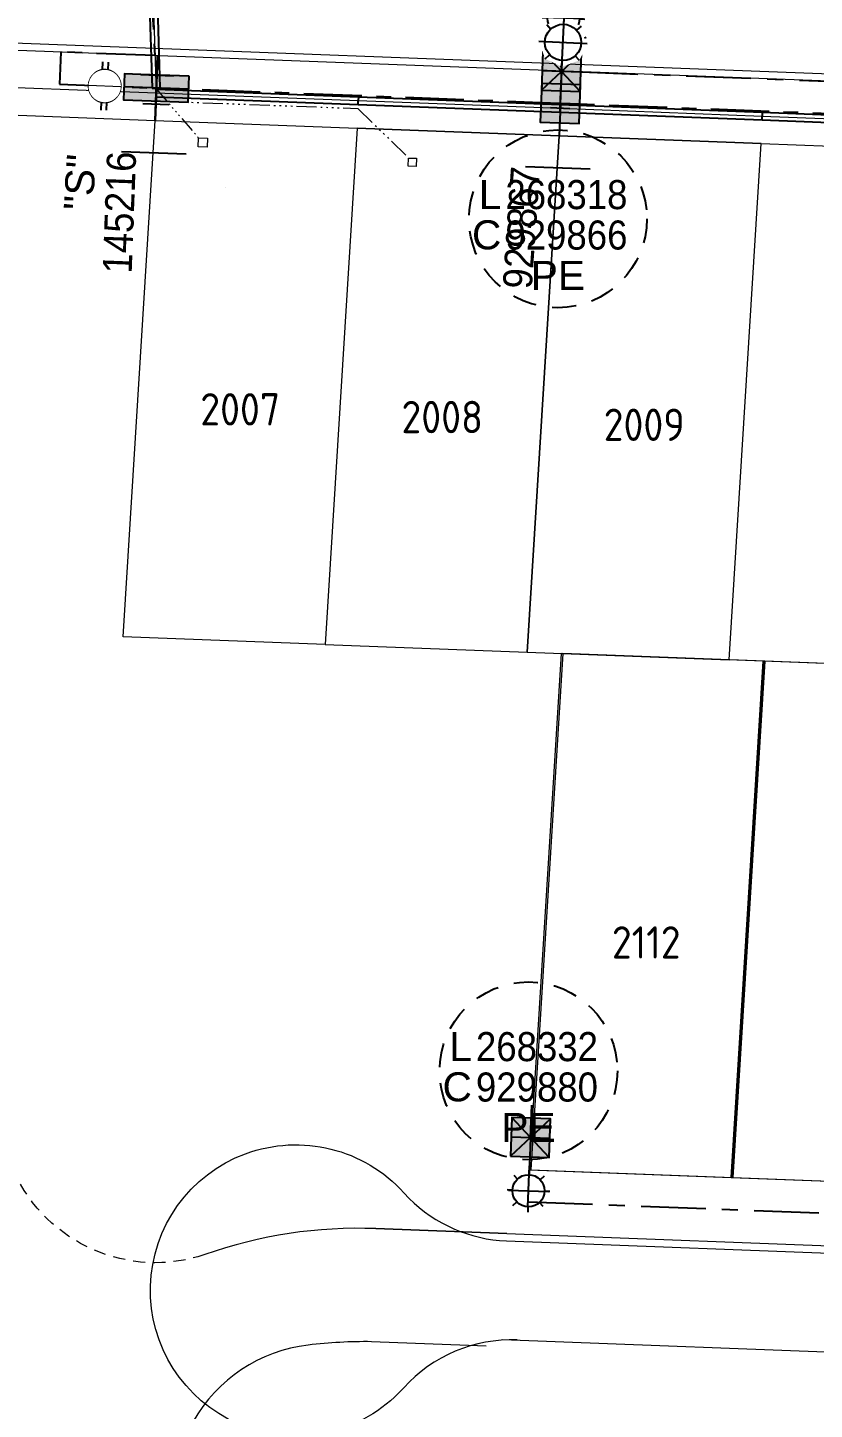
# Model space of a CAD drawing. Header units: metres. Extents: x 294745 to 296284, y 6233060 to 6235519.
# Drawn here: x 295136.1 to 295184.8, y 6233917.1 to 6234002.6 of the extents above; entities that cross this region are included whole.
import ezdxf
from ezdxf.enums import TextEntityAlignment as Align

# ---------------------------------------------------------------- set-up
doc = ezdxf.new("R2010")
doc.units = ezdxf.units.M
doc.set_wipeout_variables(frame=1)
for name, pattern in [('Cable Exist UG', [7, 4, -1, 1, -1]), ('Dash', [5, 3, -2]), ('DASHED', [19.05, 12.7, -6.35]), ('DOT', [6.35, 0, -6.35]), ('PHANTOMX2', [5.6, 2.5, -0.5, 0.15, -0.5, 0.15, -0.5, 0.15, -0.5, 0.15, -0.5])]:
    doc.linetypes.add(name, pattern=pattern)
doc.layers.get('0').update_dxf_attribs({"color": 6})
doc.layers.get('Defpoints').update_dxf_attribs({"color": 250})
doc.layers.add('. Const Lines _SP', color=251, linetype='Continuous', lineweight=0, plot=False)
doc.layers.add('. Const Trench (GIS)', color=7, linetype='Continuous', lineweight=0, true_color=0x990099, plot=False, transparency=0.3)
for name, color, linetype, lineweight in [('_User_LV_Exist', 5, 'Continuous', 25), ('Cadastre Easements_SP_EXT', 66, 'DASHED', 15), ('Cadastre Land Parcels_SP_EXT', 118, 'Continuous', 15), ('Cadastre Lot Numbers_SP_EXT', 118, 'Continuous', 15), ('Services_SP_EXT', 42, 'PHANTOMX2', 20), ('Services_SP_NEW', 2, 'PHANTOMX2', 20)]:
    doc.layers.add(name, color=color, linetype=linetype, lineweight=lineweight)
for name, color, linetype in [('Duct_SP_EXT', 30, 'Continuous'), ('Equip_LV_EXT', 7, 'Continuous'), ('Equip_SP_SL_EXT', 7, 'Continuous'), ('Notes_SP_LV_MISC', 151, 'Continuous'), ('SupportsUG_SP_LV_EXT', 7, 'Continuous'), ('UG_Details_SP_MISC', 7, 'Continuous')]:
    doc.layers.add(name, color=color, linetype=linetype)
doc.layers.add('Kerb_SP_Existing', color=254, linetype='Continuous', lineweight=13, transparency=0.5)
doc.styles.add('COLUMN_LABEL', font='arial.ttf', dxfattribs={"height": 2})
doc.styles.add('LotNum', font='isocp.shx')
doc.styles.add('POLE_LABEL', font='arial.ttf', dxfattribs={"height": 2})
doc.styles.add('SL_LABEL', font='arial.ttf', dxfattribs={"height": 2})
doc.styles.get("Standard").update_dxf_attribs({"font": 'arial.ttf'})

# ---------------------------------------------------------------- blocks, each defined once
blk = doc.blocks.new('*U76')
at = {"layer": 'SupportsUG_SP_LV_EXT', "linetype": 'Continuous'}
h = blk.add_hatch(color=256, dxfattribs=at)
h.dxf.hatch_style = 1
h.paths.add_polyline_path([(-0.8, 0), (-0.8, 2), (0.8, 2), (0.8, 0)])
h = blk.add_hatch(color=256, dxfattribs=at)
h.dxf.hatch_style = 1
h.paths.add_polyline_path([(-0.8, -2), (-0.8, 0), (0.8, 0), (0.8, -2)])
blk.add_lwpolyline([(-0.8, 2), (-0.8, -1), (-0.8, 1), (-0.8, -2), (0.8, -2), (0.8, 2)], close=True)
at = {"layer": 'Defpoints'}
for p, q in [((4, -2), (4, 2)), ((2, 0), (-2, 0)), ((0, 0), (2, 0)), ((1, 0.8), (1, -0.8))]:
    blk.add_line(p, q, dxfattribs=at)
at = {"layer": 'Defpoints', "flags": 128}
for points in [[(6, 4.5), (6, 4.5)], [(6, -4.5), (6, -4.5)]]:
    blk.add_lwpolyline(points, dxfattribs=at)
at = {"width": 0.9}
blk.add_attdef('ASSET_NUM', text='', height=1.8, rotation=360, dxfattribs=at).set_placement((4, 2), align=Align.MIDDLE_LEFT)
for tag, flags, p in [('OWNED_BY', 9, (-0.2, 0)), ('STREETNAME', 9, (-0.175, 0)), ('SUBURB', 1, (-0.158, 0)), ('PARENT', 9, (-0.143, 0)), ('NOTES', 9, (-0.127, 0)), ('LOCATION', 9, (-0.111, 0)), ('LEGEND', 9, (-0.091, 0)), ('SUPPORT_TYPE', 9, (-0.072, 0)), ('USAGE', 9, (-0.056, 0)), ('STATE', 9, (-0.032, 0))]:
    blk.add_attdef(tag, text='', height=0.01, rotation=270, dxfattribs=dict(flags=flags)).set_placement(p, align=Align.CENTER)
blk = doc.blocks.new('*U121')
blk.add_hatch(color=256).paths.add_polyline_path([(1.2, 1.2), (-1.2, 1.2), (-1.2, -1.2), (1.2, -1.2)])
blk.add_lwpolyline([(-1.2, 1.2), (-1.2, -1.2), (1.2, -1.2), (1.2, 1.2)], close=True)
at = {"layer": 'Defpoints', "flags": 128}
for points in [[(4, 2), (4, -2)], [(0, 1.2), (0, -1.2)], [(0, 0), (2, 0)], [(0.3, 0.6), (0.3, -0.6)]]:
    blk.add_lwpolyline(points, dxfattribs=at)
at = {"style": 'COLUMN_LABEL', "width": 0.9, "flags": 8}
blk.add_attdef('ASSET_NUM', text='', height=1.8, rotation=360, dxfattribs=at).set_placement((4, 2), align=Align.MIDDLE_LEFT)
at = {"flags": 1}
blk.add_attdef('Z', (-2.351, -1.813), '', height=0.2, rotation=270, dxfattribs=at)
at = {"flags": 9}
for tag, p in [('NOTES', (-2, -1.813)), ('SUBURB', (-1.8, -1.813)), ('STREETNAME', (-1.6, -1.813)), ('LOCATION', (-1.4, -1.813)), ('LEGEND', (-1.2, -1.813)), ('USAGE', (-1, -1.813)), ('STATE', (-0.8, -1.813)), ('OWNED_BY', (-0.6, -1.813)), ('COLUMN_TYPE', (-0.4, -1.813))]:
    blk.add_attdef(tag, text='', height=0.2, rotation=270, dxfattribs=at).set_placement(p, align=Align.MIDDLE_LEFT)
for tag, style, p in [('STREET_CODE', 'COLUMN_LABEL', (-0.2, -1.813)), ('STRUCTURE_PLANT_NUMBER', 'POLE_LABEL', (0.031, -1.813))]:
    blk.add_attdef(tag, text='', height=0.2, rotation=270, dxfattribs=dict(at, style=style)).set_placement(p, align=Align.MIDDLE_LEFT)
blk = doc.blocks.new('*U175')
at = {"linetype": 'Continuous'}
h = blk.add_hatch(color=256, dxfattribs=at)
h.dxf.hatch_style = 1
h.paths.add_polyline_path([(5.77, 1.2), (3.37, 1.2), (3.37, -1.2), (5.77, -1.2)])
h = blk.add_hatch(color=256)
h.dxf.hatch_style = 1
h.paths.add_polyline_path([(5.77, 1.2), (3.37, -1.2), (3.37, 1.2)])
for p, q in [((5.77, 1.2), (3.37, -1.2)), ((3.37, 1.2), (5.77, -1.2)), ((6.932, 0.939), (7.166, 0.704)), ((7.87, 1.327), (7.87, 0.996)), ((8.809, 0.939), (8.574, 0.704)), ((4.57, 0), (6.875, 0)), ((8.866, 0), (9.198, 0)), ((6.932, -0.939), (7.166, -0.704)), ((8.809, -0.939), (8.574, -0.704)), ((7.87, -0.996), (7.87, -1.327))]:
    blk.add_line(p, q)
blk.add_line((8.866, 0), (6.325, 0), dxfattribs=at)
blk.add_lwpolyline([(5.77, -1.2), (5.77, 1.2), (3.37, 1.2), (3.37, -1.2)], close=True)
at = {"linetype": 'Continuous', "flags": 128}
blk.add_lwpolyline([(7.87, -1.244), (7.87, 1.244)], dxfattribs=at)
blk.add_circle((7.87, 0), 0.996)
at = {"layer": 'Defpoints', "transparency": 33554559}
for p, q in [((4.57, -1.2), (4.57, 1.2)), ((4.57, 0), (2.57, 0))]:
    blk.add_line(p, q, dxfattribs=at)
blk = doc.blocks.new('*U173')
at = {"linetype": 'Continuous'}
h = blk.add_hatch(color=256, dxfattribs=at)
h.dxf.hatch_style = 1
h.paths.add_polyline_path([(-0.8, 1.2), (-3.2, 1.2), (-3.2, -1.2), (-0.8, -1.2)])
h = blk.add_hatch(color=256)
h.dxf.hatch_style = 1
h.paths.add_polyline_path([(-0.8, 1.2), (-3.2, -1.2), (-3.2, 1.2)])
for p, q in [((-0.8, 1.2), (-3.2, -1.2)), ((-3.2, 1.2), (-0.8, -1.2)), ((0.361, 0.939), (0.596, 0.704)), ((1.3, 1.327), (1.3, 0.996)), ((2.239, 0.939), (2.004, 0.704)), ((-2, 0), (0.304, 0)), ((0.361, -0.939), (0.596, -0.704)), ((2.239, -0.939), (2.004, -0.704)), ((2.296, 0), (2.627, 0)), ((1.3, -0.996), (1.3, -1.327))]:
    blk.add_line(p, q)
blk.add_line((2.296, 0), (-0.246, 0), dxfattribs=at)
blk.add_lwpolyline([(-0.8, -1.2), (-0.8, 1.2), (-3.2, 1.2), (-3.2, -1.2)], close=True)
at = {"linetype": 'Continuous', "flags": 128}
blk.add_lwpolyline([(1.3, -1.244), (1.3, 1.244)], dxfattribs=at)
blk.add_circle((1.3, 0), 0.996)
at = {"layer": 'Defpoints', "transparency": 33554559}
for p, q in [((-2, -1.2), (-2, 1.2)), ((-2, 0), (-4, 0))]:
    blk.add_line(p, q, dxfattribs=at)
blk = doc.blocks.new('*U148')
at = {"linetype": 'Dash', "ltscale": 0.5}
blk.add_circle((0, 0), 5.5, dxfattribs=at)
at = {"char_height": 1.8, "attachment_point": 6, "line_spacing_factor": 0.85}
for s, insert in [('L', (-3.5, 1.5)), ('C', (-3.5, -1))]:
    blk.add_mtext(s, dxfattribs=dict(at, insert=insert))
at = {"insert": (0, -2.6), "char_height": 1.8, "attachment_point": 2}
blk.add_mtext('PE', dxfattribs=at)
blk.add_mtext('PE', dxfattribs=at)
at = {"width": 0.9}
for tag, p in [('SNUMBER', (-3.25, 1.5)), ('CNUMBER', (-3.25, -1))]:
    blk.add_attdef(tag, text='', height=1.8, dxfattribs=at).set_placement(p, align=Align.MIDDLE_LEFT)
at = {"flags": 1}
blk.add_attdef('Z', (0, 0), '', height=0.2, dxfattribs=at)
blk = doc.blocks.new('LV_UG_LINKS_OPEN_EXT')
at = {"layer": 'Equip_LV_EXT'}
for p, q in [((-0.167, 1.491), (-0.167, 0.986)), ((0.167, 1.491), (0.167, 0.986)), ((-0.167, -0.986), (-0.167, -1.491)), ((0.167, -0.986), (0.167, -1.491))]:
    blk.add_line(p, q, dxfattribs=at)
at = {"layer": 'Equip_LV_EXT', "flags": 128}
blk.add_lwpolyline([(0, 1), (-0.025, 1), (-0.049, 0.999), (-0.074, 0.997), (-0.098, 0.995), (-0.122, 0.992), (-0.147, 0.989), (-0.171, 0.985), (-0.195, 0.981), (-0.219, 0.976), (-0.243, 0.97), (-0.267, 0.964), (-0.29, 0.957), (-0.314, 0.95), (-0.337, 0.942), (-0.36, 0.933), (-0.383, 0.924), (-0.405, 0.914), (-0.428, 0.904), (-0.45, 0.893), (-0.471, 0.882), (-0.493, 0.87), (-0.514, 0.858), (-0.535, 0.845), (-0.556, 0.831), (-0.576, 0.818), (-0.596, 0.803), (-0.615, 0.788), (-0.634, 0.773), (-0.653, 0.757), (-0.672, 0.741), (-0.69, 0.724), (-0.707, 0.707), (-0.724, 0.69), (-0.741, 0.672), (-0.757, 0.653), (-0.773, 0.634), (-0.788, 0.615), (-0.803, 0.596), (-0.818, 0.576), (-0.831, 0.556), (-0.845, 0.535), (-0.858, 0.514), (-0.87, 0.493), (-0.882, 0.471), (-0.893, 0.45), (-0.904, 0.428), (-0.914, 0.405), (-0.924, 0.383), (-0.933, 0.36), (-0.942, 0.337), (-0.95, 0.314), (-0.957, 0.29), (-0.964, 0.267), (-0.97, 0.243), (-0.976, 0.219), (-0.981, 0.195), (-0.985, 0.171), (-0.989, 0.147), (-0.992, 0.122), (-0.995, 0.098), (-0.997, 0.074), (-0.999, 0.049), (-1, 0.025), (-1, 0), (-1, -0.025), (-0.999, -0.049), (-0.997, -0.074), (-0.995, -0.098), (-0.992, -0.122), (-0.989, -0.147), (-0.985, -0.171), (-0.981, -0.195), (-0.976, -0.219), (-0.97, -0.243), (-0.964, -0.267), (-0.957, -0.29), (-0.95, -0.314), (-0.942, -0.337), (-0.933, -0.36), (-0.924, -0.383), (-0.914, -0.405), (-0.904, -0.428), (-0.893, -0.45), (-0.882, -0.471), (-0.87, -0.493), (-0.858, -0.514), (-0.845, -0.535), (-0.831, -0.556), (-0.818, -0.576), (-0.803, -0.596), (-0.788, -0.615), (-0.773, -0.634), (-0.757, -0.653), (-0.741, -0.672), (-0.724, -0.69), (-0.707, -0.707), (-0.69, -0.724), (-0.672, -0.741), (-0.653, -0.757), (-0.634, -0.773), (-0.615, -0.788), (-0.596, -0.803), (-0.576, -0.818), (-0.556, -0.831), (-0.535, -0.845), (-0.514, -0.858), (-0.493, -0.87), (-0.471, -0.882), (-0.45, -0.893), (-0.428, -0.904), (-0.405, -0.914), (-0.383, -0.924), (-0.36, -0.933), (-0.337, -0.942), (-0.314, -0.95), (-0.29, -0.957), (-0.267, -0.964), (-0.243, -0.97), (-0.219, -0.976), (-0.195, -0.981), (-0.171, -0.985), (-0.147, -0.989), (-0.122, -0.992), (-0.098, -0.995), (-0.074, -0.997), (-0.049, -0.999), (-0.025, -1), (0, -1), (0.025, -1), (0.049, -0.999), (0.074, -0.997), (0.098, -0.995), (0.122, -0.992), (0.147, -0.989), (0.171, -0.985), (0.195, -0.981), (0.219, -0.976), (0.243, -0.97), (0.267, -0.964), (0.29, -0.957), (0.314, -0.95), (0.337, -0.942), (0.36, -0.933), (0.383, -0.924), (0.405, -0.914), (0.428, -0.904), (0.45, -0.893), (0.471, -0.882), (0.493, -0.87), (0.514, -0.858), (0.535, -0.845), (0.556, -0.831), (0.576, -0.818), (0.596, -0.803), (0.615, -0.788), (0.634, -0.773), (0.653, -0.757), (0.672, -0.741), (0.69, -0.724), (0.707, -0.707), (0.724, -0.69), (0.741, -0.672), (0.757, -0.653), (0.773, -0.634), (0.788, -0.615), (0.803, -0.596), (0.818, -0.576), (0.831, -0.556), (0.845, -0.535), (0.858, -0.514), (0.87, -0.493), (0.882, -0.471), (0.893, -0.45), (0.904, -0.428), (0.914, -0.405), (0.924, -0.383), (0.933, -0.36), (0.942, -0.337), (0.95, -0.314), (0.957, -0.29), (0.964, -0.267), (0.97, -0.243), (0.976, -0.219), (0.981, -0.195), (0.985, -0.171), (0.989, -0.147), (0.992, -0.122), (0.995, -0.098), (0.997, -0.074), (0.999, -0.049), (1, -0.025), (1, 0), (1, 0.025), (0.999, 0.049), (0.997, 0.074), (0.995, 0.098), (0.992, 0.122), (0.989, 0.147), (0.985, 0.171), (0.981, 0.195), (0.976, 0.219), (0.97, 0.243), (0.964, 0.267), (0.957, 0.29), (0.95, 0.314), (0.942, 0.337), (0.933, 0.36), (0.924, 0.383), (0.914, 0.405), (0.904, 0.428), (0.893, 0.45), (0.882, 0.471), (0.87, 0.493), (0.858, 0.514), (0.845, 0.535), (0.831, 0.556), (0.818, 0.576), (0.803, 0.596), (0.788, 0.615), (0.773, 0.634), (0.757, 0.653), (0.741, 0.672), (0.724, 0.69), (0.707, 0.707), (0.69, 0.724), (0.672, 0.741), (0.653, 0.757), (0.634, 0.773), (0.615, 0.788), (0.596, 0.803), (0.576, 0.818), (0.556, 0.831), (0.535, 0.845), (0.514, 0.858), (0.493, 0.87), (0.471, 0.882), (0.45, 0.893), (0.428, 0.904), (0.405, 0.914), (0.383, 0.924), (0.36, 0.933), (0.337, 0.942), (0.314, 0.95), (0.29, 0.957), (0.267, 0.964), (0.243, 0.97), (0.219, 0.976), (0.195, 0.981), (0.171, 0.985), (0.147, 0.989), (0.122, 0.992), (0.098, 0.995), (0.074, 0.997), (0.049, 0.999), (0.025, 1)], close=True, dxfattribs=at)
at = {"layer": 'Equip_LV_EXT'}
for tag, flags in [('ACTUAL_STATUS', 9), ('TYPE', 9), ('Z', 1), ('CONSTRUCTED_VOLTAGE', 9), ('NO_PHASES', 9), ('OPERATING_VOLTAGE', 9), ('ORIENTATION', 9), ('STATE', 9), ('SWITCH_TYPE', 9), ('USAGE', 9), ('NOTES', 9), ('OWNED_BY', 9), ('OPERATED_BY', 9), ('MAINTAINED_BY', 9), ('NUMBER_OF_PHASES', 9)]:
    blk.add_attdef(tag, text='', height=0.01, dxfattribs=dict(at, flags=flags)).set_placement((0, 0), align=Align.MIDDLE_LEFT)
blk.add_wipeout([(0, 1), (-0.025, 1), (-0.049, 0.999), (-0.074, 0.997), (-0.098, 0.995), (-0.122, 0.992), (-0.147, 0.989), (-0.171, 0.985), (-0.195, 0.981), (-0.219, 0.976), (-0.243, 0.97), (-0.267, 0.964), (-0.29, 0.957), (-0.314, 0.95), (-0.337, 0.942), (-0.36, 0.933), (-0.383, 0.924), (-0.405, 0.914), (-0.428, 0.904), (-0.45, 0.893), (-0.471, 0.882), (-0.493, 0.87), (-0.514, 0.858), (-0.535, 0.845), (-0.556, 0.831), (-0.576, 0.818), (-0.596, 0.803), (-0.615, 0.788), (-0.634, 0.773), (-0.653, 0.757), (-0.672, 0.741), (-0.69, 0.724), (-0.707, 0.707), (-0.724, 0.69), (-0.741, 0.672), (-0.757, 0.653), (-0.773, 0.634), (-0.788, 0.615), (-0.803, 0.596), (-0.818, 0.576), (-0.831, 0.556), (-0.845, 0.535), (-0.858, 0.514), (-0.87, 0.493), (-0.882, 0.471), (-0.893, 0.45), (-0.904, 0.428), (-0.914, 0.405), (-0.924, 0.383), (-0.933, 0.36), (-0.942, 0.337), (-0.95, 0.314), (-0.957, 0.29), (-0.964, 0.267), (-0.97, 0.243), (-0.976, 0.219), (-0.981, 0.195), (-0.985, 0.171), (-0.989, 0.147), (-0.992, 0.122), (-0.995, 0.098), (-0.997, 0.074), (-0.999, 0.049), (-1, 0.025), (-1, 0), (-1, -0.025), (-0.999, -0.049), (-0.997, -0.074), (-0.995, -0.098), (-0.992, -0.122), (-0.989, -0.147), (-0.985, -0.171), (-0.981, -0.195), (-0.976, -0.219), (-0.97, -0.243), (-0.964, -0.267), (-0.957, -0.29), (-0.95, -0.314), (-0.942, -0.337), (-0.933, -0.36), (-0.924, -0.383), (-0.914, -0.405), (-0.904, -0.428), (-0.893, -0.45), (-0.882, -0.471), (-0.87, -0.493), (-0.858, -0.514), (-0.845, -0.535), (-0.831, -0.556), (-0.818, -0.576), (-0.803, -0.596), (-0.788, -0.615), (-0.773, -0.634), (-0.757, -0.653), (-0.741, -0.672), (-0.724, -0.69), (-0.707, -0.707), (-0.69, -0.724), (-0.672, -0.741), (-0.653, -0.757), (-0.634, -0.773), (-0.615, -0.788), (-0.596, -0.803), (-0.576, -0.818), (-0.556, -0.831), (-0.535, -0.845), (-0.514, -0.858), (-0.493, -0.87), (-0.471, -0.882), (-0.45, -0.893), (-0.428, -0.904), (-0.405, -0.914), (-0.383, -0.924), (-0.36, -0.933), (-0.337, -0.942), (-0.314, -0.95), (-0.29, -0.957), (-0.267, -0.964), (-0.243, -0.97), (-0.219, -0.976), (-0.195, -0.981), (-0.171, -0.985), (-0.147, -0.989), (-0.122, -0.992), (-0.098, -0.995), (-0.074, -0.997), (-0.049, -0.999), (-0.025, -1), (0, -1), (0.025, -1), (0.049, -0.999), (0.074, -0.997), (0.098, -0.995), (0.122, -0.992), (0.147, -0.989), (0.171, -0.985), (0.195, -0.981), (0.219, -0.976), (0.243, -0.97), (0.267, -0.964), (0.29, -0.957), (0.314, -0.95), (0.337, -0.942), (0.36, -0.933), (0.383, -0.924), (0.405, -0.914), (0.428, -0.904), (0.45, -0.893), (0.471, -0.882), (0.493, -0.87), (0.514, -0.858), (0.535, -0.845), (0.556, -0.831), (0.576, -0.818), (0.596, -0.803), (0.615, -0.788), (0.634, -0.773), (0.653, -0.757), (0.672, -0.741), (0.69, -0.724), (0.707, -0.707), (0.724, -0.69), (0.741, -0.672), (0.757, -0.653), (0.773, -0.634), (0.788, -0.615), (0.803, -0.596), (0.818, -0.576), (0.831, -0.556), (0.845, -0.535), (0.858, -0.514), (0.87, -0.493), (0.882, -0.471), (0.893, -0.45), (0.904, -0.428), (0.914, -0.405), (0.924, -0.383), (0.933, -0.36), (0.942, -0.337), (0.95, -0.314), (0.957, -0.29), (0.964, -0.267), (0.97, -0.243), (0.976, -0.219), (0.981, -0.195), (0.985, -0.171), (0.989, -0.147), (0.992, -0.122), (0.995, -0.098), (0.997, -0.074), (0.999, -0.049), (1, -0.025), (1, 0), (1, 0.025), (0.999, 0.049), (0.997, 0.074), (0.995, 0.098), (0.992, 0.122), (0.989, 0.147), (0.985, 0.171), (0.981, 0.195), (0.976, 0.219), (0.97, 0.243), (0.964, 0.267), (0.957, 0.29), (0.95, 0.314), (0.942, 0.337), (0.933, 0.36), (0.924, 0.383), (0.914, 0.405), (0.904, 0.428), (0.893, 0.45), (0.882, 0.471), (0.87, 0.493), (0.858, 0.514), (0.845, 0.535), (0.831, 0.556), (0.818, 0.576), (0.803, 0.596), (0.788, 0.615), (0.773, 0.634), (0.757, 0.653), (0.741, 0.672), (0.724, 0.69), (0.707, 0.707), (0.69, 0.724), (0.672, 0.741), (0.653, 0.757), (0.634, 0.773), (0.615, 0.788), (0.596, 0.803), (0.576, 0.818), (0.556, 0.831), (0.535, 0.845), (0.514, 0.858), (0.493, 0.87), (0.471, 0.882), (0.45, 0.893), (0.428, 0.904), (0.405, 0.914), (0.383, 0.924), (0.36, 0.933), (0.337, 0.942), (0.314, 0.95), (0.29, 0.957), (0.267, 0.964), (0.243, 0.97), (0.219, 0.976), (0.195, 0.981), (0.171, 0.985), (0.147, 0.989), (0.122, 0.992), (0.098, 0.995), (0.074, 0.997), (0.049, 0.999), (0.025, 1)]).dxf.layer = 'Equip_LV_EXT'
at = {"layer": '. Const Lines _SP', "linetype": 'Continuous', "lineweight": 0, "flags": 128}
blk.add_lwpolyline([(-1, 0), (1, 0)], dxfattribs=at)
blk = doc.blocks.new('*U94')
at = {"layer": 'Defpoints', "linetype": 'Continuous', "flags": 128}
for points in [[(0, 2), (0, -2)], [(-2, 0), (2, 0)]]:
    blk.add_lwpolyline(points, dxfattribs=at)
at = {"linetype": 'Continuous', "rotation": 270}
blk.add_blockref('LV_UG_LINKS_OPEN_EXT', (0, -3.2), dxfattribs=at)
blk = doc.blocks.new('*U125')
at = {"layer": 'Services_SP_EXT', "ltscale": 0.4}
blk.add_lwpolyline([(0, 0), (2.59, -2.999)], dxfattribs=at)
at = {"layer": 'Services_SP_EXT', "linetype": 'Continuous', "ltscale": 0.4}
blk.add_lwpolyline([(3.17, -3.039), (3.149, -3.601), (2.587, -3.58), (2.608, -3.018)], close=True, dxfattribs=at)
blk = doc.blocks.new('*U145')
at = {"layer": 'Services_SP_EXT', "ltscale": 0.5}
blk.add_lwpolyline([(3.708, 16.249), (3.708, 15.751), (3.209, 15.751), (3.209, 16.249)], close=True, dxfattribs=at)
at = {"layer": 'Services_SP_EXT', "ltscale": 0.5, "flags": 128}
blk.add_lwpolyline([(0.26, 12.502), (3.16, 15.702)], dxfattribs=at)
at = {"layer": 'Services_SP_EXT', "ltscale": 0.5}
blk.add_lwpolyline([(0.26, 0.001), (0.26, 12.502)], dxfattribs=at)
blk = doc.blocks.new('*U262')
for tag, height, rotation, flags, p in [('LNUMBER', 1, 179.46936, 8, (-6.356, 8.833)), ('CONSTRUCTED_VOLTAGE', 0.01, 270, 9, (-0.005, 0)), ('CONTROL_TYPE', 0.01, 270, 9, (-0.005, 0)), ('LANTERN_PURPOSE', 0.01, 270, 9, (-0.005, 0)), ('LANTERN_TYPE', 0.01, 270, 9, (-0.005, 0)), ('NO_PHASES', 0.01, 270, 9, (-0.005, 0)), ('OPERATING_VOLTAGE', 0.01, 270, 9, (-0.005, 0)), ('OWNED_BY', 0.01, 270, 9, (-0.005, 0)), ('MAINTAINED_BY', 0.01, 270, 9, (-0.005, 0)), ('ORIENTATION', 0.01, 270, 9, (-0.005, 0)), ('STATE', 0.01, 270, 9, (-0.005, 0)), ('USAGE', 0.01, 270, 9, (-0.005, 0)), ('CEXIST', 0.01, 270, 9, (-0.005, 0)), ('CNEW', 0.01, 270, 9, (-0.005, 0)), ('CNUMBER', 0.01, 270, 9, (-0.005, 0)), ('CREMOVE', 0.01, 270, 9, (-0.005, 0)), ('CREPLACE', 0.01, 270, 9, (-0.005, 0)), ('LKINGHEIGHT', 0.01, 270, 9, (-0.005, 0)), ('LBRACKET', 0.01, 270, 9, (-0.005, 0)), ('LBRACKETVOCAB', 0.01, 270, 9, (-0.005, 0)), ('LCATEGORY', 0.01, 270, 9, (-0.005, 0)), ('LCHARGE1', 0.01, 270, 9, (-0.005, 0)), ('LCHARGE1PERCENT', 0.01, 270, 9, (-0.005, 0)), ('LCHARGE2', 0.01, 270, 9, (-0.005, 0)), ('LCHARGE2PERCENT', 0.01, 270, 9, (-0.005, 0)), ('LCHARGE3', 0.01, 270, 9, (-0.005, 0)), ('LCHARGE3PERCENT', 0.01, 270, 9, (-0.005, 0)), ('LEXIST', 0.01, 270, 9, (-0.005, 0)), ('LLAMP', 0.01, 270, 9, (-0.005, 0)), ('LLAMPVOCAB', 0.01, 270, 9, (-0.005, 0)), ('LMAST', 0.01, 270, 9, (-0.005, 0)), ('LMASTVOCAB', 0.01, 270, 9, (-0.005, 0)), ('LNEW', 0.01, 270, 9, (-0.005, 0)), ('LANTNUMBER', 0.01, 270, 9, (-0.005, 0)), ('LOUTREACH', 0.01, 270, 9, (-0.005, 0)), ('LOUTREACHVOCAB', 0.01, 270, 9, (-0.005, 0)), ('LRATECODE', 0.01, 270, 9, (-0.005, 0)), ('LREMOVE', 0.01, 270, 9, (-0.005, 0)), ('LREPLACE', 0.01, 270, 9, (-0.005, 0)), ('LTYPE', 0.01, 270, 9, (-0.005, 0)), ('LTYPEVOCAB', 0.01, 270, 9, (-0.005, 0)), ('LEGEND', 0.01, 270, 9, (-0.005, 0)), ('SUBURB', 0.01, 270, 9, (-0.005, 0)), ('STREETNAME', 0.01, 270, 9, (-0.005, 0)), ('LOCATION', 0.01, 270, 9, (-0.005, 0)), ('NOTES', 0.01, 270, 9, (-0.005, 0))]:
    blk.add_attdef(tag, text='', height=height, rotation=rotation, dxfattribs=dict(flags=flags)).set_placement(p, align=Align.MIDDLE_LEFT)
for tag, p, height, flags in [('OPERATED_BY', (-0.01, 0), 0.01, 9), ('Z', (-0.005, 0), 0.001, 1)]:
    blk.add_attdef(tag, p, '', height=height, rotation=270, dxfattribs=dict(flags=flags))
at = {"style": 'SL_LABEL', "flags": 9}
blk.add_attdef('STREET_CODE', text='', height=0.001, rotation=270, dxfattribs=at).set_placement((-0.004, 0), align=Align.MIDDLE_LEFT)
at = {"linetype": 'DOT'}
blk.add_wipeout([(-1.866, 7.791), (-2.315, 6.735), (-3.38, 6.305), (-4.436, 6.754), (-4.866, 7.819), (-4.416, 8.875), (-3.352, 9.305), (-2.295, 8.856)], dxfattribs=at)
for p, q in [((-4.416, 8.875), (-4.154, 8.608)), ((-3.38, 6.305), (-3.352, 9.305)), ((-3.355, 8.93), (-3.352, 9.305)), ((-2.295, 8.856), (-2.563, 8.593)), ((-1.866, 7.791), (-4.866, 7.819)), ((-4.491, 7.815), (-4.866, 7.819)), ((0.634, 7.768), (-2.241, 7.795)), ((-4.436, 6.754), (-4.168, 7.017)), ((-2.315, 6.735), (-2.578, 7.002)), ((-3.38, 6.305), (-3.376, 6.68))]:
    blk.add_line(p, q)
at = {"linetype": 'DOT', "flags": 128}
blk.add_lwpolyline([(-1.866, 7.791), (-2.315, 6.735), (-3.38, 6.305), (-4.436, 6.754), (-4.866, 7.819), (-4.416, 8.875), (-3.352, 9.305), (-2.295, 8.856), (-1.866, 7.791)], close=True, dxfattribs=at)
blk.add_circle((-3.366, 7.805), 1.125)

msp = doc.modelspace()

# ---------------------------------------------------------------- linework, layer by layer
at = {"layer": '. Const Lines _SP', "linetype": 'Continuous', "lineweight": 0, "flags": 128}
for points in [[(295143.6998, 6234010.2084), (295144.0643, 6233998.5859)], [(295118.0325, 6233997.8805), (295143.9994, 6233996.8872), (295156.4937, 6233996.4096), (295168.988, 6233995.9316), (295181.4822, 6233995.4534), (295194.4761, 6233994.9532), (295207.4624, 6233994.3309), (295219.94, 6233993.5813), (295232.4162, 6233992.8111), (295244.8924, 6233992.0409), (295258.9657, 6233991.172), (295271.4419, 6233990.4018), (295283.9181, 6233989.6316), (295296.3942, 6233988.8613), (295309.3695, 6233988.0603), (295318.2747, 6233987.5105)]]:
    msp.add_lwpolyline(points, dxfattribs=at)
at = {"layer": '. Const Trench (GIS)', "linetype": 'Continuous', "lineweight": 0, "flags": 128}
msp.add_lwpolyline([(295118.0975, 6233999.5793), (295144.0643, 6233998.5859), (295156.5586, 6233998.1084), (295169.053, 6233997.6303), (295181.5472, 6233997.1521), (295194.5495, 6233996.6516), (295207.5541, 6233996.0284), (295220.0433, 6233995.2782), (295232.521, 6233994.5079), (295244.9972, 6233993.7376), (295259.0704, 6233992.8688), (295271.5467, 6233992.0986), (295284.0229, 6233991.3283), (295296.4989, 6233990.5581), (295309.4742, 6233989.7571), (295318.3795, 6233989.2073)], dxfattribs=at)
at = {"layer": '_User_LV_Exist', "linetype": 'Cable Exist UG', "ltscale": 0.9}
for points in [[(295125.2019, 6234010.6166), (295125.1741, 6234009.8172), (295125.1282, 6234008.6171), (295143.6081, 6234007.9102), (295143.9719, 6234000.8912), (295138.1566, 6234001.1136), (295138.0802, 6233999.1151), (295144.0756, 6233998.881)], [(295194.5641, 6233996.9513), (295144.0756, 6233998.881)]]:
    msp.add_lwpolyline(points, dxfattribs=at)
at = {"layer": '_User_LV_Exist', "linetype": 'Cable Exist UG', "flags": 128}
for points in [[(295193.6036, 6233997.7982), (295193.6515, 6233998.9896), (295169.1369, 6233999.9079)], [(295192.0433, 6233928.9975), (295167.0655, 6233929.9512)]]:
    msp.add_lwpolyline(points, dxfattribs=at)
at = {"layer": 'Cadastre Easements_SP_EXT', "linetype": 'Continuous', "flags": 128}
for points in [[(295143.9994, 6233996.8872), (295156.4937, 6233996.4096), (295154.5204, 6233964.4613), (295142.027, 6233964.9392)], [(295168.988, 6233995.9316), (295156.4937, 6233996.4096), (295154.5213, 6233964.4613), (295167.0156, 6233963.9833)], [(295181.4822, 6233995.4535), (295168.988, 6233995.9316), (295167.0156, 6233963.9833), (295179.5099, 6233963.5054)], [(295181.4822, 6233995.4534), (295194.4761, 6233994.9532), (295192.5038, 6233963.0052), (295179.5099, 6233963.5054)], [(295181.6087, 6233963.4251), (295169.1144, 6233963.9031), (295167.142, 6233931.9535), (295179.6363, 6233931.4764)]]:
    msp.add_lwpolyline(points, close=True, dxfattribs=at)
msp.add_lwpolyline([(295194.103, 6233962.9472), (295192.504, 6233963.0083), (295181.6087, 6233963.4251), (295179.6363, 6233931.4764), (295189.5189, 6233931.0991, -0.0007624), (295192.1304, 6233930.9956)], format="xyb", close=True, dxfattribs=at)
at = {"layer": 'Cadastre Land Parcels_SP_EXT', "linetype": 'Continuous', "flags": 128}
for points in [[(295143.9994, 6233996.8872), (295156.4937, 6233996.4096), (295154.5204, 6233964.4613), (295142.027, 6233964.9392)], [(295168.988, 6233995.9316), (295156.4937, 6233996.4096), (295154.5213, 6233964.4613), (295167.0156, 6233963.9833)], [(295181.4822, 6233995.4535), (295168.988, 6233995.9316), (295167.0156, 6233963.9833), (295179.5099, 6233963.5054)], [(295181.4822, 6233995.4534), (295194.4761, 6233994.9532), (295192.5038, 6233963.0052), (295179.5099, 6233963.5054)], [(295181.7089, 6233963.4213), (295169.2146, 6233963.8992), (295167.2423, 6233931.9513), (295179.7365, 6233931.4733)]]:
    msp.add_lwpolyline(points, close=True, dxfattribs=at)
msp.add_lwpolyline([(295194.103, 6233962.9472), (295192.504, 6233963.0083), (295181.7089, 6233963.4213), (295179.7365, 6233931.4733), (295189.5189, 6233931.0991, -0.00079), (295192.2306, 6233930.9915)], format="xyb", close=True, dxfattribs=at)
at = {"layer": 'Duct_SP_EXT'}
for p, q in [((295143.4756, 6234009.7011), (295143.815, 6233998.879)), ((295143.9554, 6234009.7161), (295144.2948, 6233998.8941)), ((295143.815, 6233998.879), (295144.0549, 6233998.8865)), ((295144.0535, 6233998.3462), (295144.0627, 6233998.586)), ((295144.2948, 6233998.8941), (295144.0549, 6233998.8865)), ((295144.0719, 6233998.8258), (295144.0627, 6233998.586)), ((295144.0719, 6233998.8258), (295156.5678, 6233998.3482)), ((295144.0535, 6233998.3462), (295156.5494, 6233997.8686)), ((295156.5494, 6233997.8686), (295156.5586, 6233998.1084)), ((295156.5494, 6233997.8686), (295169.0438, 6233997.3905)), ((295156.5678, 6233998.3482), (295156.5586, 6233998.1084)), ((295156.5678, 6233998.3482), (295169.0621, 6233997.8701)), ((295169.0621, 6233997.8701), (295169.053, 6233997.6303)), ((295169.0621, 6233997.8701), (295181.5564, 6233997.3919)), ((295169.0438, 6233997.3905), (295169.053, 6233997.6303)), ((295169.0438, 6233997.3905), (295181.538, 6233996.9123)), ((295181.538, 6233996.9123), (295181.5472, 6233997.1521)), ((295181.538, 6233996.9123), (295194.5391, 6233996.4119)), ((295181.5564, 6233997.3919), (295181.5472, 6233997.1521)), ((295181.5564, 6233997.3919), (295194.5598, 6233996.8914))]:
    msp.add_line(p, q, dxfattribs=at)
at = {"layer": 'Kerb_SP_Existing', "flags": 128}
for points in [[(295119.4918, 6234002.2779), (295192.2623, 6233999.5251, -0.0082949), (295230.6458, 6233997.3784, -0.0082927)], [(295121.8631, 6234001.7396), (295192.245, 6233999.0754, -0.0082949), (295230.6132, 6233996.9296, -0.0082949)], [(295165.734, 6233927.5557), (295189.4721, 6233926.6477, -0.0058559), (295209.4163, 6233925.6507), (295313.933, 6233919.1983, 0.4158717), (295324.4275, 6233928.5253), (295327.1673, 6233977.4)], [(295165.7512, 6233928.0054), (295189.4893, 6233927.0973, -0.0058559), (295209.4441, 6233926.0998), (295313.9607, 6233919.6474, 0.4158717), (295323.9782, 6233928.5505), (295326.718, 6233977.4252)], [(295166.3985, 6233921.4259, 0.2220466), (295159.3782, 6233918.4679), (295159.056, 6233918.1296, -2.5035022), (295159.3895, 6233930.5263), (295159.7098, 6233930.1886, 0.1891288), (295165.7331, 6233927.5558)], [(295165.5007, 6233921.4602), (295189.2389, 6233920.5521, -0.0058559), (295209.0405, 6233919.5623), (295313.7007, 6233913.101, -0.4125853), (295322.9751, 6233902.6647), (295319.998, 6233849.6474, -0.4158437), (295309.5035, 6233840.3213), (295204.5488, 6233846.8008, 0.0072613), (295182.1071, 6233847.8594)]]:
    msp.add_lwpolyline(points, format="xyb", dxfattribs=at)
at = {"layer": 'Kerb_SP_Existing', "linetype": 'Dash', "ltscale": 0.25, "flags": 128}
msp.add_lwpolyline([(295147.076, 6233926.712, -0.3868875), (295135.2548, 6233931.8782), (295127.6538, 6233949.0326, 0.0267264), (295117.7735, 6233968.4574, -0.0919737), (295109.7317, 6233991.1521, -0.2216659), (295112.0108, 6233998.7183, -0.227568), (295119.4823, 6234001.828)], format="xyb", dxfattribs=at)
at = {"layer": 'Kerb_SP_Existing'}
msp.add_lwpolyline([(295157.6491, 6233928.3153), (295165.7512, 6233928.0054)], close=True, dxfattribs=at)
msp.add_lwpolyline([(295164.4811, 6233921.0488), (295157.3815, 6233921.3204, 0.0323935), (295153.4721, 6233921.1094, 0.5045739), (295145.9115, 6233907.8277), (295162.4195, 6233870.5716, -0.0409987), (295167.6159, 6233855.6517, 0.3312142), (295176.4499, 6233848.5383), (295184.7338, 6233848.2195)], format="xyb", dxfattribs=at)
msp.add_arc((295156.5597, 6233899.8361), 28.5, 87.809334, 109.436355, dxfattribs=at)

# ---------------------------------------------------------------- block references
at = {"layer": '_User_LV_Exist'}
for name, p, rotation in [('*U175', (295168.9658, 6233995.3408), 87.85478245163928), ('*U173', (295167.142, 6233931.9535), 267.8134578501125)]:
    msp.add_blockref(name, p, dxfattribs=dict(at, rotation=rotation))
at = {"layer": '_User_LV_Exist', "linetype": 'DASHED'}
for p, values in [((295168.9129, 6233990.7921), {'SNUMBER': '268318', 'CNUMBER': '929866'}), ((295167.0912, 6233938.0763), {'SNUMBER': '268332', 'CNUMBER': '929880'})]:
    msp.add_blockref('*U148', p, dxfattribs=at).add_auto_attribs(values)
at = {"layer": 'Equip_SP_SL_EXT'}
ref = msp.add_blockref('*U121', (295169.0643, 6233997.9301), dxfattribs=dict(at, rotation=267.8087098042263))
ref.add_attrib('ASSET_NUM', '929867', dxfattribs={"layer": '0', "height": 1.8, "rotation": 266.027179, "style": 'COLUMN_LABEL', "text_generation_flag": 6, "width": 0.9}).set_placement((295166.9128, 6233994.0095), align=Align.MIDDLE_RIGHT)
at = {"layer": 'SupportsUG_SP_LV_EXT', "linetype": 'Continuous'}
ref = msp.add_blockref('*U76', (295144.0739, 6233998.8858), dxfattribs=dict(at, rotation=267.865))
ref.add_attrib('ASSET_NUM', '145216', dxfattribs={"layer": '0', "height": 1.8, "rotation": 267.865, "text_generation_flag": 6, "width": 0.9}).set_placement((295141.9262, 6233994.9631), align=Align.MIDDLE_RIGHT)

# ---------------------------------------------------------------- texts
at = {"layer": 'Cadastre Lot Numbers_SP_EXT', "linetype": 'DASHED', "char_height": 2, "attachment_point": 5, "style": 'LotNum'}
for s, insert in [('\\P2007', (295149.2603, 6233980.6743)), ('\\P2008', (295161.7546, 6233980.1965)), ('\\P2009', (295174.2489, 6233979.7184)), ('\\P2112', (295174.3754, 6233947.6895))]:
    msp.add_mtext(s, dxfattribs=dict(at, insert=insert))
at = {"layer": 'Notes_SP_LV_MISC', "linetype": 'Continuous', "insert": (295139.3535, 6233993.0576), "char_height": 1.8, "attachment_point": 5, "rotation": 86.467271}
msp.add_mtext('"S"', dxfattribs=at)

# ---------------------------------------------------------------- next in the draw order: block references
at = {"layer": 'Equip_LV_EXT', "rotation": 267.8092474041358}
msp.add_blockref('*U94', (295144.0758, 6233998.8857), dxfattribs=at)
at = {"layer": 'UG_Details_SP_MISC', "rotation": 267.8102484807831}
msp.add_blockref('*U262', (295161.3045, 6233998.6405), dxfattribs=at)

# ---------------------------------------------------------------- next in the draw order: block references
at = {"layer": 'Services_SP_NEW', "linetype": 'ByBlock'}
msp.add_blockref('*U125', (295144.0719, 6233998.8258), dxfattribs=at)
at = {"layer": 'Services_SP_NEW', "linetype": 'ByBlock', "rotation": 267.8738589994147}
msp.add_blockref('*U145', (295144.0535, 6233998.3462), dxfattribs=at)

doc.saveas('drawing.dxf')
